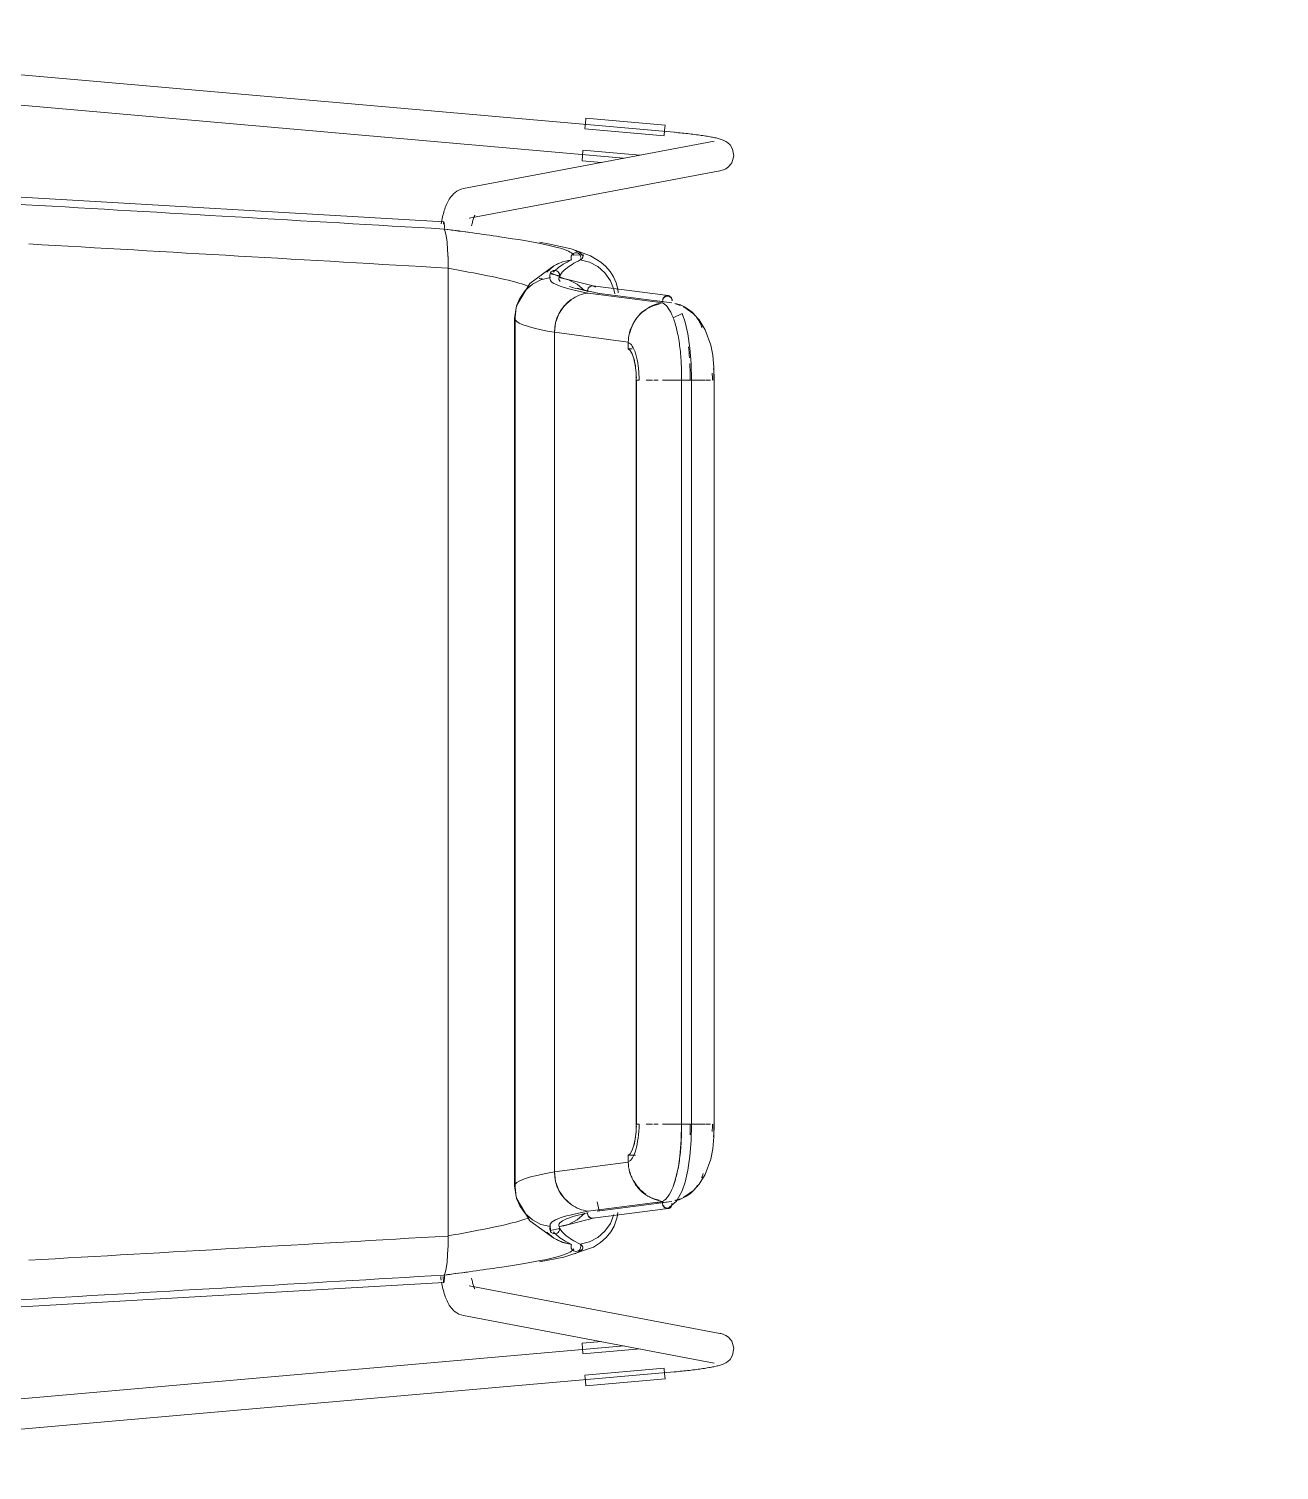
# Model space of a CAD drawing. Header units: millimetres. Extents: x 155927 to 326028, y -36033 to 97293.
# Drawn here: x 179354 to 179850, y 12021 to 12592 of the extents above; entities that cross this region are included whole.
import ezdxf

# ---------------------------------------------------------------- set-up
doc = ezdxf.new("R2010")
doc.units = ezdxf.units.MM
doc.header["$MEASUREMENT"] = 0
doc.layers.add('A-DOOR', color=4, linetype='CONTINUOUS', lineweight=9)
doc.layers.add('I-FURN', color=8, linetype='CONTINUOUS', lineweight=9)

msp = doc.modelspace()

# ---------------------------------------------------------------- linework, layer by layer
at = {"layer": 'A-DOOR'}
msp.add_arc((180857.33, 13505.61), 1010, 180, 270, dxfattribs=at)
at = {"layer": 'I-FURN'}
for p, q in [((179609.89, 12550.76), (179166.57, 12589.71)), ((179165.52, 12577.75), (179589.86, 12540.47)), ((179574.51, 12552.23), (179574.69, 12554.29)), ((179574.69, 12554.29), (179574.87, 12556.33)), ((179574.87, 12556.33), (179606.28, 12553.57)), ((179574.5, 12552.1), (179605.91, 12549.34)), ((179606.1, 12551.53), (179605.92, 12549.47)), ((179606.28, 12553.57), (179606.1, 12551.53)), ((179610.05, 12550.75), (179609.89, 12550.76)), ((179610.8, 12550.68), (179610.05, 12550.75)), ((179611.55, 12550.61), (179610.8, 12550.68)), ((179612.3, 12550.54), (179611.55, 12550.61)), ((179613.04, 12550.46), (179612.3, 12550.54)), ((179613.78, 12550.39), (179613.04, 12550.46)), ((179614.51, 12550.31), (179613.78, 12550.39)), ((179615.24, 12550.23), (179614.51, 12550.31)), ((179615.96, 12550.15), (179615.24, 12550.23)), ((179616.67, 12550.06), (179615.96, 12550.15)), ((179617.36, 12549.98), (179616.67, 12550.06)), ((179618.05, 12549.89), (179617.36, 12549.98)), ((179618.73, 12549.81), (179618.05, 12549.89)), ((179619.39, 12549.72), (179618.73, 12549.81)), ((179620.04, 12549.63), (179619.39, 12549.72)), ((179620.67, 12549.54), (179620.04, 12549.63)), ((179621.29, 12549.45), (179620.67, 12549.54)), ((179621.9, 12549.36), (179621.29, 12549.45)), ((179622.48, 12549.27), (179621.9, 12549.36)), ((179623.05, 12549.17), (179622.48, 12549.27)), ((179623.6, 12549.08), (179623.05, 12549.17)), ((179624.14, 12548.99), (179623.6, 12549.08)), ((179624.65, 12548.89), (179624.14, 12548.99)), ((179625.15, 12548.8), (179624.65, 12548.89)), ((179625.62, 12548.7), (179625.15, 12548.8)), ((179626.08, 12548.61), (179625.62, 12548.7)), ((179626.53, 12548.51), (179626.08, 12548.61)), ((179626.95, 12548.41), (179626.53, 12548.51)), ((179627.37, 12548.3), (179626.95, 12548.41)), ((179627.77, 12548.2), (179627.37, 12548.3)), ((179625.74, 12547.28), (179526.45, 12528.47)), ((179573.56, 12541.47), (179573.75, 12543.53)), ((179596.24, 12541.68), (179573.76, 12543.65)), ((179628.16, 12548.08), (179627.77, 12548.2)), ((179628.56, 12547.96), (179628.16, 12548.08)), ((179628.96, 12547.81), (179628.56, 12547.96)), ((179629.39, 12547.65), (179628.96, 12547.81)), ((179629.87, 12547.43), (179629.39, 12547.65)), ((179630.43, 12547.13), (179629.87, 12547.43)), ((179631.13, 12546.65), (179630.43, 12547.13)), ((179632.04, 12545.79), (179631.13, 12546.65)), ((179633.08, 12544.14), (179632.04, 12545.79)), ((179633.56, 12541.38), (179633.08, 12544.14)), ((179573.38, 12539.42), (179573.56, 12541.47)), ((179573.38, 12539.42), (179581.28, 12538.73)), ((179631.41, 12537.05), (179630.33, 12536.3)), ((179632.73, 12538.63), (179631.41, 12537.05)), ((179632.73, 12538.63), (179633.56, 12541.38)), ((179186.69, 12534.56), (179518.6, 12515.28)), ((179528.68, 12516.68), (179627.97, 12535.49)), ((179628.39, 12535.58), (179627.97, 12535.49)), ((179628.9, 12535.71), (179628.39, 12535.58)), ((179629.52, 12535.93), (179628.9, 12535.71)), ((179630.33, 12536.3), (179629.52, 12535.93)), ((179521.97, 12525.89), (179521.52, 12525.36)), ((179522.49, 12526.41), (179521.97, 12525.89)), ((179523.09, 12526.92), (179522.49, 12526.41)), ((179523.77, 12527.41), (179523.09, 12526.92)), ((179524.56, 12527.84), (179523.77, 12527.41)), ((179525.46, 12528.21), (179524.56, 12527.84)), ((179526.45, 12528.47), (179525.46, 12528.21)), ((179518.76, 12519.76), (179518.58, 12519.14)), ((179518.96, 12520.36), (179518.76, 12519.76)), ((179519.16, 12520.95), (179518.96, 12520.36)), ((179519.38, 12521.54), (179519.16, 12520.95)), ((179519.62, 12522.11), (179519.38, 12521.54)), ((179519.87, 12522.67), (179519.62, 12522.11)), ((179520.14, 12523.22), (179519.87, 12522.67)), ((179520.43, 12523.75), (179520.14, 12523.22)), ((179520.76, 12524.29), (179520.43, 12523.75)), ((179521.12, 12524.83), (179520.76, 12524.29)), ((179521.52, 12525.36), (179521.12, 12524.83)), ((179517.69, 12515.17), (179517.57, 12514.47)), ((179517.82, 12515.86), (179517.69, 12515.17)), ((179517.95, 12516.54), (179517.82, 12515.86)), ((179518.09, 12517.21), (179517.95, 12516.54)), ((179518.25, 12517.87), (179518.09, 12517.21)), ((179518.41, 12518.51), (179518.25, 12517.87)), ((179518.58, 12519.14), (179518.41, 12518.51)), ((179518.45, 12514.74), (179518.42, 12514.36)), ((179518.42, 12514.36), (179518.45, 12514.74)), ((179518.5, 12515.03), (179518.45, 12514.74)), ((179518.45, 12514.74), (179518.5, 12515.03)), ((179518.55, 12515.21), (179518.6, 12515.28)), ((179518.6, 12515.27), (179518.55, 12515.21)), ((179518.75, 12514.71), (179518.7, 12515.01)), ((179518.7, 12515.01), (179518.75, 12514.71)), ((179518.78, 12514.32), (179518.75, 12514.71)), ((179518.75, 12514.71), (179518.78, 12514.33)), ((179518.78, 12514.33), (179518.8, 12513.87)), ((179518.8, 12513.87), (179518.78, 12514.32)), ((179529.71, 12514.13), (179529.61, 12513.63)), ((179529.81, 12514.6), (179529.71, 12514.13)), ((179529.91, 12515.04), (179529.81, 12514.6)), ((179530.02, 12515.46), (179529.91, 12515.04)), ((179530.12, 12515.86), (179530.02, 12515.46)), ((179530.23, 12516.22), (179530.12, 12515.86)), ((179530.34, 12516.56), (179530.23, 12516.22)), ((179530.45, 12516.86), (179530.34, 12516.56)), ((179530.55, 12517.13), (179530.45, 12516.86)), ((179530.64, 12517.36), (179530.55, 12517.13)), ((179530.73, 12517.56), (179530.64, 12517.36)), ((179530.8, 12517.71), (179530.73, 12517.56)), ((179530.85, 12517.8), (179530.8, 12517.71)), ((179530.89, 12517.87), (179530.85, 12517.8)), ((179530.91, 12517.9), (179530.89, 12517.87)), ((179518.79, 12512.41), (179518.81, 12512.88)), ((179518.81, 12512.88), (179518.79, 12512.41)), ((179518.79, 12512.41), (179519.19, 12511.51)), ((179519.19, 12511.51), (179518.79, 12512.41)), ((179518.81, 12513.38), (179518.8, 12513.87)), ((179518.8, 12513.87), (179518.81, 12513.38)), ((179518.81, 12512.88), (179518.81, 12513.38)), ((179518.81, 12513.38), (179518.81, 12512.88)), ((179519.19, 12511.51), (179519.55, 12509.77)), ((179519.56, 12509.76), (179519.19, 12511.51)), ((179519.55, 12509.76), (179519.86, 12507.3)), ((179519.87, 12507.26), (179519.56, 12509.76)), ((179519.87, 12507.27), (179520.1, 12504.21)), ((179520.11, 12504.16), (179519.87, 12507.26)), ((179520.11, 12504.16), (179520.26, 12500.69)), ((179520.26, 12500.63), (179520.11, 12504.16)), ((179560.58, 12506.43), (179556.51, 12507.17)), ((179569.1, 12504.54), (179560.58, 12506.43)), ((179576.73, 12501.87), (179569.1, 12504.54)), ((179570.04, 12502.79), (179569.63, 12502.51)), ((179569.64, 12502.5), (179570.04, 12502.79)), ((179570.5, 12502.98), (179570.04, 12502.79)), ((179570.04, 12502.79), (179570.5, 12502.97)), ((179570.98, 12503.04), (179570.5, 12502.98)), ((179570.5, 12502.97), (179570.98, 12503.03)), ((179571.47, 12502.96), (179570.98, 12503.04)), ((179570.98, 12503.03), (179571.47, 12502.96)), ((179571.47, 12502.96), (179571.92, 12502.76)), ((179571.92, 12502.77), (179571.47, 12502.96)), ((179572.32, 12502.47), (179571.92, 12502.77)), ((179571.92, 12502.76), (179572.31, 12502.46)), ((179520.26, 12500.63), (179520.32, 12496.94)), ((179520.32, 12496.86), (179520.26, 12500.63)), ((179520.32, 12113.46), (179520.32, 12496.86)), ((179520.32, 12496.86), (179520.32, 12113.38)), ((179552.65, 12490.85), (179562.19, 12497.84)), ((179562.26, 12497.79), (179559.42, 12495.38)), ((179559.42, 12495.38), (179562.26, 12497.78)), ((179562.19, 12497.84), (179563.93, 12498.73)), ((179565.58, 12499.43), (179562.26, 12497.79)), ((179562.26, 12497.78), (179565.59, 12499.42)), ((179569.2, 12500.21), (179565.58, 12499.43)), ((179565.59, 12499.42), (179569.2, 12500.21)), ((179569.11, 12501.68), (179569.02, 12501.19)), ((179569.02, 12501.18), (179569.11, 12501.67)), ((179569.02, 12501.19), (179569.05, 12500.69)), ((179569.05, 12500.68), (179569.02, 12501.18)), ((179569.05, 12500.69), (179569.2, 12500.21)), ((179569.2, 12500.21), (179569.05, 12500.68)), ((179569.32, 12502.13), (179569.11, 12501.68)), ((179569.11, 12501.67), (179569.32, 12502.12)), ((179569.63, 12502.51), (179569.32, 12502.13)), ((179569.32, 12502.12), (179569.64, 12502.5)), ((179573.93, 12502.23), (179570.08, 12502.04)), ((179572.31, 12502.46), (179572.62, 12502.08)), ((179572.62, 12502.08), (179572.32, 12502.47)), ((179572.62, 12502.08), (179572.82, 12501.62)), ((179572.82, 12501.62), (179572.62, 12502.08)), ((179572.85, 12500.63), (179572.68, 12500.16)), ((179572.69, 12500.16), (179572.85, 12500.63)), ((179576.32, 12499.26), (179572.69, 12500.16)), ((179572.82, 12501.62), (179572.89, 12501.13)), ((179572.89, 12501.13), (179572.82, 12501.62)), ((179573.61, 12501.07), (179573.93, 12502.23)), ((179579.64, 12497.52), (179576.32, 12499.26)), ((179580.84, 12499.36), (179576.73, 12501.87)), ((179582.46, 12495.04), (179579.64, 12497.52)), ((179582.8, 12497.63), (179580.84, 12499.36)), ((179584.49, 12495.65), (179582.8, 12497.63)), ((179557.1, 12492.31), (179553.7, 12490.56)), ((179553.71, 12490.55), (179557.1, 12492.3)), ((179560.81, 12493.2), (179557.1, 12492.31)), ((179560.61, 12494.17), (179560.69, 12494.66)), ((179560.69, 12494.66), (179560.61, 12494.17)), ((179560.65, 12493.67), (179560.61, 12494.17)), ((179560.61, 12494.17), (179560.65, 12493.67)), ((179560.81, 12493.2), (179560.65, 12493.67)), ((179560.65, 12493.67), (179560.81, 12493.2)), ((179560.69, 12494.66), (179560.9, 12495.11)), ((179560.89, 12495.11), (179560.69, 12494.66)), ((179564.6, 12493.88), (179560.71, 12494.72)), ((179566.16, 12492.84), (179560.84, 12495.01)), ((179561.21, 12495.49), (179560.89, 12495.11)), ((179560.9, 12495.11), (179561.21, 12495.49)), ((179561.61, 12495.79), (179561.21, 12495.49)), ((179561.21, 12495.49), (179561.61, 12495.78)), ((179562.07, 12495.98), (179561.61, 12495.79)), ((179561.61, 12495.78), (179562.07, 12495.97)), ((179562.07, 12495.97), (179562.56, 12496.04)), ((179562.56, 12496.04), (179562.07, 12495.98)), ((179562.56, 12496.04), (179563.05, 12495.97)), ((179563.05, 12495.98), (179562.56, 12496.04)), ((179563.52, 12495.79), (179563.05, 12495.98)), ((179563.05, 12495.97), (179563.51, 12495.78)), ((179563.51, 12495.78), (179563.92, 12495.49)), ((179563.92, 12495.49), (179563.52, 12495.79)), ((179563.92, 12495.49), (179564.23, 12495.11)), ((179564.23, 12495.11), (179563.92, 12495.49)), ((179564.23, 12495.11), (179564.43, 12494.66)), ((179564.43, 12494.66), (179564.23, 12495.11)), ((179564.48, 12493.67), (179564.31, 12493.2)), ((179564.32, 12493.2), (179564.48, 12493.67)), ((179568.03, 12492.31), (179564.32, 12493.2)), ((179564.43, 12494.66), (179564.51, 12494.17)), ((179564.52, 12494.17), (179564.43, 12494.66)), ((179564.51, 12494.17), (179564.48, 12493.67)), ((179564.48, 12493.67), (179564.52, 12494.17)), ((179577.78, 12489.88), (179566.16, 12492.84)), ((179571.43, 12490.56), (179568.03, 12492.31)), ((179582.43, 12495.07), (179582.46, 12495.03)), ((179584.64, 12491.95), (179582.46, 12495.04)), ((179585.86, 12493.45), (179584.49, 12495.65)), ((179586.04, 12488.44), (179584.64, 12491.95)), ((179586.89, 12491.08), (179585.86, 12493.45)), ((179547.53, 12482.2), (179552.65, 12490.85)), ((179550.83, 12488.05), (179548.66, 12484.91)), ((179548.66, 12484.91), (179550.83, 12488.04)), ((179553.7, 12490.56), (179550.83, 12488.05)), ((179550.83, 12488.04), (179553.71, 12490.55)), ((179571.39, 12489.05), (179573.83, 12488.29)), ((179574.3, 12488.05), (179571.43, 12490.56)), ((179573.83, 12488.29), (179580.12, 12486.92)), ((179575.68, 12488.52), (179575.6, 12488.03)), ((179575.6, 12488.03), (179575.64, 12487.53)), ((179575.87, 12488.97), (179575.68, 12488.52)), ((179605.49, 12483.22), (179575.79, 12487.06)), ((179576.17, 12489.35), (179575.87, 12488.97)), ((179576.56, 12489.65), (179576.17, 12489.35)), ((179577, 12489.84), (179576.56, 12489.65)), ((179577.47, 12489.91), (179577, 12489.84)), ((179577.94, 12489.84), (179577.47, 12489.91)), ((179607.48, 12486.04), (179577.7, 12489.89)), ((179578.38, 12489.65), (179577.94, 12489.84)), ((179578.76, 12489.36), (179578.38, 12489.65)), ((179609.04, 12483.2), (179579.34, 12487.04)), ((179586.03, 12488.43), (179586.4, 12486.69)), ((179586.4, 12486.7), (179586.04, 12488.44)), ((179587.55, 12488.58), (179586.89, 12491.08)), ((179587.7, 12487.16), (179587.55, 12488.58)), ((179546.67, 12477.01), (179547.46, 12482.05)), ((179546.82, 12477.55), (179547.3, 12481.34)), ((179547.29, 12481.34), (179546.82, 12477.55)), ((179548.66, 12484.91), (179547.29, 12481.34)), ((179547.3, 12481.34), (179548.66, 12484.91)), ((179547.46, 12482.05), (179548.83, 12485.23)), ((179566.29, 12481.94), (179564.21, 12478.83)), ((179569.03, 12484.43), (179566.29, 12481.94)), ((179605.51, 12483.65), (179603.07, 12483.97)), ((179613.67, 12481.55), (179613.47, 12481.65)), ((179617.56, 12478.88), (179613.67, 12481.55)), ((179546.67, 12477.01), (179546.67, 12172.21)), ((179546.82, 12132.77), (179546.82, 12477.55)), ((179546.82, 12477.55), (179546.82, 12132.77)), ((179562.89, 12475.28), (179562.42, 12471.51)), ((179564.21, 12478.83), (179562.89, 12475.28)), ((179613.06, 12479.01), (179609.52, 12477.25)), ((179614.22, 12475.56), (179613.06, 12479.01)), ((179615.32, 12470.87), (179614.22, 12475.56)), ((179619.86, 12476.4), (179617.56, 12478.88)), ((179622.25, 12472.52), (179619.86, 12476.4)), ((179562.42, 12471.51), (179591.69, 12467.65)), ((179562.42, 12138.8), (179562.42, 12471.51)), ((179562.42, 12471.51), (179562.42, 12138.8)), ((179616.17, 12465.25), (179615.32, 12470.87)), ((179624.38, 12466.47), (179622.25, 12472.52)), ((179591.69, 12467.65), (179591.63, 12464.94)), ((179593.29, 12464.94), (179591.63, 12464.94)), ((179591.63, 12464.94), (179592.49, 12464.3)), ((179592.49, 12464.3), (179593.28, 12462.95)), ((179593.28, 12462.95), (179593.95, 12460.96)), ((179616.65, 12459.13), (179616.17, 12465.25)), ((179625.17, 12462.44), (179624.38, 12466.47)), ((179593.95, 12460.96), (179594.46, 12458.47)), ((179594.46, 12458.47), (179594.78, 12455.62)), ((179616.75, 12452.58), (179616.65, 12459.13)), ((179625.67, 12457.61), (179625.17, 12462.44)), ((179625.78, 12452.58), (179625.67, 12457.61)), ((179594.78, 12455.62), (179594.88, 12452.58)), ((179594.88, 12452.58), (179594.88, 12157.73)), ((179594.94, 12157.73), (179594.94, 12452.58)), ((179598.8, 12452.58), (179601.26, 12452.58)), ((179601.78, 12452.58), (179603.62, 12452.58)), ((179605.25, 12452.58), (179608.81, 12452.58)), ((179612.81, 12452.58), (179609, 12452.58)), ((179609, 12452.58), (179612.81, 12452.58)), ((179612.78, 12452.58), (179612.78, 12157.73)), ((179612.9, 12452.58), (179616.75, 12452.58)), ((179613.12, 12452.58), (179612.9, 12452.58)), ((179613.45, 12452.58), (179613.12, 12452.58)), ((179613.87, 12452.58), (179613.45, 12452.58)), ((179614.34, 12452.58), (179613.87, 12452.58)), ((179614.84, 12452.58), (179614.34, 12452.58)), ((179615.33, 12452.58), (179614.84, 12452.58)), ((179615.79, 12452.58), (179615.33, 12452.58)), ((179616.18, 12452.58), (179615.79, 12452.58)), ((179616.48, 12452.58), (179616.18, 12452.58)), ((179616.68, 12452.58), (179616.48, 12452.58)), ((179619.53, 12452.58), (179616.5, 12452.58)), ((179616.5, 12452.58), (179622.26, 12452.58)), ((179616.75, 12452.58), (179616.68, 12452.58)), ((179616.75, 12157.73), (179616.75, 12452.58)), ((179620.4, 12452.58), (179619.67, 12452.58)), ((179622.54, 12452.58), (179624.29, 12452.58)), ((179625.48, 12452.58), (179625.77, 12452.58)), ((179625.78, 12452.58), (179625.61, 12452.58)), ((179625.78, 12157.73), (179625.78, 12452.58)), ((179546.67, 12172.21), (179546.67, 12133.3)), ((179594.78, 12154.69), (179594.46, 12151.84)), ((179594.88, 12157.73), (179594.78, 12154.69)), ((179601.26, 12157.73), (179598.8, 12157.73)), ((179603.62, 12157.73), (179601.78, 12157.73)), ((179608.81, 12157.73), (179605.25, 12157.73)), ((179609, 12157.73), (179612.81, 12157.73)), ((179612.81, 12157.73), (179609, 12157.73)), ((179612.71, 12151.51), (179612.78, 12157.73)), ((179616.75, 12157.73), (179612.79, 12157.73)), ((179612.79, 12157.73), (179612.9, 12157.73)), ((179612.9, 12157.73), (179613.12, 12157.73)), ((179613.12, 12157.73), (179613.45, 12157.73)), ((179613.45, 12157.73), (179613.87, 12157.73)), ((179613.87, 12157.73), (179614.34, 12157.73)), ((179614.34, 12157.73), (179614.84, 12157.73)), ((179614.84, 12157.73), (179615.33, 12157.73)), ((179615.33, 12157.73), (179615.79, 12157.73)), ((179615.79, 12157.73), (179616.18, 12157.73)), ((179616.18, 12157.73), (179616.48, 12157.73)), ((179616.48, 12157.73), (179616.68, 12157.73)), ((179616.5, 12157.73), (179619.53, 12157.73)), ((179622.26, 12157.73), (179616.5, 12157.73)), ((179616.75, 12157.73), (179616.65, 12151.19)), ((179616.68, 12157.73), (179616.75, 12157.73)), ((179619.67, 12157.73), (179620.4, 12157.73)), ((179624.29, 12157.73), (179622.54, 12157.73)), ((179625.77, 12157.73), (179625.48, 12157.73)), ((179625.61, 12157.73), (179625.78, 12157.73)), ((179625.78, 12157.73), (179625.67, 12152.7)), ((179593.95, 12149.35), (179593.28, 12147.37)), ((179594.46, 12151.84), (179593.95, 12149.35)), ((179612.17, 12144.94), (179612.71, 12151.51)), ((179616.65, 12151.19), (179616.17, 12145.07)), ((179625.67, 12152.7), (179625.17, 12147.88)), ((179592.49, 12146.02), (179591.63, 12145.38)), ((179591.63, 12145.38), (179594.63, 12145.38)), ((179591.63, 12145.38), (179591.69, 12142.66)), ((179593.28, 12147.37), (179592.49, 12146.02)), ((179611.58, 12140.93), (179612.17, 12144.94)), ((179616.17, 12145.07), (179615.32, 12139.45)), ((179624.38, 12143.84), (179622.25, 12137.8)), ((179625.17, 12147.88), (179624.38, 12143.84)), ((179591.69, 12142.66), (179562.42, 12138.8)), ((179562.42, 12138.8), (179562.89, 12135.03)), ((179610.61, 12136.5), (179611.58, 12140.93)), ((179615.32, 12139.45), (179614.22, 12134.76)), ((179622.25, 12137.8), (179619.86, 12133.91)), ((179546.67, 12133.3), (179547.46, 12128.27)), ((179547.3, 12128.98), (179546.82, 12132.77)), ((179546.82, 12132.77), (179547.29, 12128.97)), ((179562.89, 12135.03), (179564.21, 12131.49)), ((179564.21, 12131.49), (179566.29, 12128.37)), ((179609.52, 12133.06), (179610.61, 12136.5)), ((179613.06, 12131.3), (179610.88, 12127.18)), ((179614.22, 12134.76), (179613.06, 12131.3)), ((179617.56, 12131.44), (179613.67, 12128.76)), ((179619.86, 12133.91), (179617.56, 12131.44)), ((179547.29, 12128.97), (179548.66, 12125.4)), ((179548.66, 12125.41), (179547.3, 12128.98)), ((179547.46, 12128.27), (179548.83, 12125.09)), ((179547.53, 12128.11), (179552.65, 12119.46)), ((179566.29, 12128.37), (179569.03, 12125.88)), ((179605.49, 12127.1), (179575.79, 12123.25)), ((179579.34, 12123.27), (179609.04, 12127.12)), ((179580.12, 12123.4), (179579.43, 12126.89)), ((179607.84, 12126.97), (179603.07, 12126.35)), ((179610.88, 12127.18), (179607.97, 12124.64)), ((179613.67, 12128.76), (179613.47, 12128.66)), ((179550.83, 12122.27), (179548.66, 12125.41)), ((179548.66, 12125.4), (179550.83, 12122.27)), ((179553.71, 12119.76), (179550.83, 12122.27)), ((179550.83, 12122.27), (179553.7, 12119.76)), ((179577.78, 12120.44), (179566.16, 12117.47)), ((179571.43, 12119.76), (179574.3, 12122.27)), ((179575.64, 12122.78), (179575.6, 12122.29)), ((179575.6, 12122.29), (179575.68, 12121.8)), ((179575.68, 12121.8), (179575.87, 12121.34)), ((179575.87, 12121.34), (179576.17, 12120.96)), ((179576.17, 12120.96), (179576.56, 12120.67)), ((179576.56, 12120.67), (179577, 12120.48)), ((179577, 12120.48), (179577.47, 12120.41)), ((179577.47, 12120.41), (179577.94, 12120.48)), ((179577.7, 12120.42), (179607.48, 12124.28)), ((179577.94, 12120.48), (179578.38, 12120.66)), ((179584.64, 12118.36), (179586.04, 12121.88)), ((179586.08, 12117.29), (179587.37, 12120.89)), ((179587.37, 12120.89), (179587.6, 12122.66)), ((179552.65, 12119.46), (179562.19, 12112.48)), ((179553.7, 12119.76), (179557.1, 12118.01)), ((179557.1, 12118.01), (179553.71, 12119.76)), ((179557.1, 12118.01), (179560.81, 12117.11)), ((179562.26, 12112.54), (179559.42, 12114.93)), ((179559.42, 12114.93), (179562.26, 12112.53)), ((179560.61, 12116.15), (179560.65, 12116.65)), ((179560.65, 12116.64), (179560.61, 12116.15)), ((179560.69, 12115.66), (179560.61, 12116.15)), ((179560.61, 12116.15), (179560.69, 12115.65)), ((179560.65, 12116.65), (179560.81, 12117.12)), ((179560.81, 12117.11), (179560.65, 12116.64)), ((179560.9, 12115.21), (179560.69, 12115.66)), ((179560.69, 12115.65), (179560.89, 12115.2)), ((179560.71, 12115.6), (179564.6, 12116.44)), ((179560.79, 12118.18), (179560.84, 12115.3)), ((179560.89, 12115.2), (179561.21, 12114.82)), ((179561.21, 12114.82), (179560.9, 12115.21)), ((179561.61, 12114.53), (179561.21, 12114.82)), ((179561.21, 12114.82), (179561.61, 12114.53)), ((179562.07, 12114.34), (179561.61, 12114.53)), ((179561.61, 12114.53), (179562.07, 12114.34)), ((179562.56, 12114.28), (179562.07, 12114.34)), ((179562.07, 12114.34), (179562.56, 12114.27)), ((179563.05, 12114.34), (179562.56, 12114.28)), ((179562.56, 12114.27), (179563.05, 12114.34)), ((179563.51, 12114.53), (179563.05, 12114.34)), ((179563.05, 12114.34), (179563.52, 12114.53)), ((179563.92, 12114.82), (179563.51, 12114.53)), ((179563.52, 12114.53), (179563.92, 12114.82)), ((179564.23, 12115.21), (179563.92, 12114.82)), ((179563.92, 12114.82), (179564.23, 12115.2)), ((179564.43, 12115.66), (179564.23, 12115.21)), ((179564.23, 12115.2), (179564.43, 12115.65)), ((179566.16, 12117.47), (179564.3, 12117.15)), ((179564.31, 12117.12), (179564.48, 12116.65)), ((179564.32, 12117.11), (179568.03, 12118.01)), ((179564.48, 12116.64), (179564.32, 12117.11)), ((179564.51, 12116.15), (179564.43, 12115.66)), ((179564.43, 12115.65), (179564.52, 12116.15)), ((179564.48, 12116.65), (179564.51, 12116.15)), ((179564.52, 12116.15), (179564.48, 12116.64)), ((179568.03, 12118.01), (179571.43, 12119.76)), ((179579.64, 12112.8), (179582.46, 12115.28)), ((179582.46, 12115.28), (179582.43, 12115.24)), ((179582.46, 12115.28), (179584.64, 12118.36)), ((179582.96, 12112.85), (179584.74, 12115.02)), ((179584.74, 12115.02), (179586.08, 12117.29)), ((179520.11, 12106.15), (179520.26, 12109.69)), ((179520.26, 12109.63), (179520.11, 12106.15)), ((179520.26, 12109.69), (179520.32, 12113.46)), ((179520.32, 12113.38), (179520.26, 12109.69)), ((179562.19, 12112.48), (179563.93, 12111.59)), ((179565.59, 12110.9), (179562.26, 12112.54)), ((179562.26, 12112.53), (179565.58, 12110.89)), ((179565.58, 12110.89), (179569.2, 12110.1)), ((179569.2, 12110.1), (179565.59, 12110.9)), ((179566.18, 12105.05), (179577.89, 12109.04)), ((179569.02, 12109.13), (179569.05, 12109.63)), ((179569.05, 12109.63), (179569.02, 12109.13)), ((179569.11, 12108.64), (179569.02, 12109.13)), ((179569.02, 12109.13), (179569.11, 12108.64)), ((179569.05, 12109.63), (179569.2, 12110.1)), ((179569.2, 12110.1), (179569.05, 12109.63)), ((179569.32, 12108.19), (179569.11, 12108.64)), ((179569.11, 12108.64), (179569.32, 12108.19)), ((179572.82, 12108.69), (179572.62, 12108.24)), ((179572.62, 12108.24), (179572.82, 12108.69)), ((179572.68, 12110.16), (179572.85, 12109.69)), ((179572.69, 12110.16), (179576.32, 12111.06)), ((179572.85, 12109.68), (179572.69, 12110.16)), ((179572.89, 12109.19), (179572.82, 12108.69)), ((179572.82, 12108.69), (179572.89, 12109.19)), ((179572.85, 12109.69), (179572.89, 12109.19)), ((179572.89, 12109.19), (179572.85, 12109.68)), ((179576.32, 12111.06), (179579.64, 12112.8)), ((179577.89, 12109.04), (179580.72, 12110.86)), ((179580.72, 12110.86), (179582.96, 12112.85)), ((179519.86, 12103.02), (179519.55, 12100.56)), ((179519.56, 12100.56), (179519.87, 12103.05)), ((179519.87, 12103.05), (179520.11, 12106.15)), ((179520.1, 12106.11), (179519.87, 12103.05)), ((179556.51, 12103.15), (179566.18, 12105.05)), ((179569.64, 12107.81), (179569.32, 12108.19)), ((179569.32, 12108.19), (179569.63, 12107.81)), ((179569.63, 12107.81), (179570.04, 12107.52)), ((179570.04, 12107.52), (179569.64, 12107.81)), ((179570.5, 12107.34), (179570.04, 12107.52)), ((179570.04, 12107.52), (179570.5, 12107.34)), ((179570.98, 12107.28), (179570.5, 12107.34)), ((179570.5, 12107.34), (179570.98, 12107.28)), ((179571.47, 12107.36), (179570.98, 12107.28)), ((179570.98, 12107.28), (179571.47, 12107.35)), ((179571.92, 12107.55), (179571.47, 12107.36)), ((179571.47, 12107.35), (179571.92, 12107.55)), ((179572.31, 12107.85), (179571.92, 12107.55)), ((179571.92, 12107.55), (179572.32, 12107.85)), ((179572.62, 12108.24), (179572.31, 12107.85)), ((179572.32, 12107.85), (179572.62, 12108.24)), ((179517.47, 12096.56), (179517.37, 12097.29)), ((179518.38, 12096.9), (179518.39, 12097.4)), ((179518.39, 12097.4), (179518.39, 12096.9)), ((179519.19, 12098.81), (179518.79, 12097.91)), ((179518.79, 12097.91), (179519.19, 12098.81)), ((179518.81, 12097.44), (179518.79, 12097.91)), ((179518.79, 12097.91), (179518.81, 12097.44)), ((179518.81, 12096.94), (179518.81, 12097.44)), ((179518.81, 12097.44), (179518.81, 12096.94)), ((179519.19, 12098.81), (179519.56, 12100.56)), ((179519.55, 12100.55), (179519.19, 12098.81)), ((179186.69, 12075.75), (179518.6, 12095.04)), ((179517.57, 12095.85), (179517.47, 12096.56)), ((179517.82, 12094.45), (179517.69, 12095.15)), ((179517.95, 12093.77), (179517.82, 12094.45)), ((179518.09, 12093.1), (179517.95, 12093.77)), ((179518.25, 12092.45), (179518.09, 12093.1)), ((179518.41, 12091.8), (179518.25, 12092.45)), ((179518.39, 12096.41), (179518.38, 12096.9)), ((179518.39, 12096.9), (179518.39, 12096.41)), ((179518.39, 12096.41), (179518.42, 12095.96)), ((179518.42, 12095.96), (179518.39, 12096.41)), ((179518.58, 12091.17), (179518.41, 12091.8)), ((179518.42, 12095.96), (179518.45, 12095.58)), ((179518.45, 12095.58), (179518.42, 12095.96)), ((179518.45, 12095.58), (179518.5, 12095.29)), ((179518.5, 12095.29), (179518.45, 12095.58)), ((179518.5, 12095.29), (179518.55, 12095.11)), ((179518.55, 12095.1), (179518.5, 12095.29)), ((179518.55, 12095.11), (179518.6, 12095.04)), ((179518.6, 12095.04), (179518.55, 12095.1)), ((179518.6, 12095.04), (179518.65, 12095.12)), ((179518.65, 12095.11), (179518.6, 12095.04)), ((179518.65, 12095.12), (179518.7, 12095.31)), ((179518.7, 12095.3), (179518.65, 12095.11)), ((179518.7, 12095.31), (179518.75, 12095.61)), ((179518.75, 12095.6), (179518.7, 12095.3)), ((179518.75, 12095.61), (179518.78, 12095.99)), ((179518.78, 12095.99), (179518.75, 12095.6)), ((179518.78, 12095.99), (179518.8, 12096.45)), ((179518.8, 12096.44), (179518.78, 12095.99)), ((179518.8, 12096.45), (179518.81, 12096.94)), ((179518.81, 12096.94), (179518.8, 12096.44)), ((179627.97, 12074.83), (179528.68, 12093.64)), ((179529.71, 12096.19), (179529.61, 12096.68)), ((179529.81, 12095.72), (179529.71, 12096.19)), ((179529.91, 12095.27), (179529.81, 12095.72)), ((179530.02, 12094.85), (179529.91, 12095.27)), ((179530.12, 12094.46), (179530.02, 12094.85)), ((179530.23, 12094.09), (179530.12, 12094.46)), ((179530.34, 12093.76), (179530.23, 12094.09)), ((179530.45, 12093.45), (179530.34, 12093.76)), ((179530.55, 12093.18), (179530.45, 12093.45)), ((179530.64, 12092.95), (179530.55, 12093.18)), ((179530.73, 12092.76), (179530.64, 12092.95)), ((179530.8, 12092.6), (179530.73, 12092.76)), ((179530.85, 12092.52), (179530.8, 12092.6)), ((179530.89, 12092.44), (179530.85, 12092.52)), ((179530.91, 12092.42), (179530.89, 12092.44)), ((179518.76, 12090.56), (179518.58, 12091.17)), ((179518.96, 12089.95), (179518.76, 12090.56)), ((179519.16, 12089.36), (179518.96, 12089.95)), ((179519.38, 12088.78), (179519.16, 12089.36)), ((179519.62, 12088.21), (179519.38, 12088.78)), ((179519.87, 12087.65), (179519.62, 12088.21)), ((179520.14, 12087.1), (179519.87, 12087.65)), ((179520.43, 12086.56), (179520.14, 12087.1)), ((179520.76, 12086.02), (179520.43, 12086.56)), ((179521.12, 12085.49), (179520.76, 12086.02)), ((179521.52, 12084.95), (179521.12, 12085.49)), ((179521.97, 12084.42), (179521.52, 12084.95)), ((179522.49, 12083.9), (179521.97, 12084.42)), ((179523.09, 12083.39), (179522.49, 12083.9)), ((179523.77, 12082.91), (179523.09, 12083.39)), ((179524.56, 12082.47), (179523.77, 12082.91)), ((179525.46, 12082.11), (179524.56, 12082.47)), ((179526.45, 12081.85), (179525.46, 12082.11)), ((179526.45, 12081.85), (179625.74, 12063.04)), ((179628.39, 12074.74), (179627.97, 12074.83)), ((179628.9, 12074.6), (179628.39, 12074.74)), ((179629.52, 12074.39), (179628.9, 12074.6)), ((179630.33, 12074.01), (179629.52, 12074.39)), ((179590.02, 12069.86), (179165.52, 12032.56)), ((179581.28, 12071.59), (179573.38, 12070.89)), ((179573.56, 12068.85), (179573.38, 12070.89)), ((179573.75, 12066.78), (179573.56, 12068.85)), ((179573.76, 12066.66), (179596.36, 12068.65)), ((179631.41, 12073.27), (179630.33, 12074.01)), ((179632.73, 12071.69), (179631.41, 12073.27)), ((179632.73, 12071.69), (179633.56, 12068.94)), ((179633.56, 12068.94), (179633.08, 12066.18)), ((179629.87, 12062.89), (179629.39, 12062.67)), ((179630.43, 12063.19), (179629.87, 12062.89)), ((179631.13, 12063.67), (179630.43, 12063.19)), ((179632.04, 12064.52), (179631.13, 12063.67)), ((179633.08, 12066.18), (179632.04, 12064.52)), ((179166.57, 12020.61), (179609.89, 12059.56)), ((179605.91, 12060.97), (179574.5, 12058.21)), ((179574.69, 12056.03), (179574.51, 12058.09)), ((179605.92, 12060.85), (179606.1, 12058.78)), ((179606.1, 12058.78), (179606.28, 12056.74)), ((179610.05, 12059.57), (179609.89, 12059.56)), ((179610.8, 12059.64), (179610.05, 12059.57)), ((179611.55, 12059.71), (179610.8, 12059.64)), ((179612.3, 12059.78), (179611.55, 12059.71)), ((179613.04, 12059.85), (179612.3, 12059.78)), ((179613.78, 12059.93), (179613.04, 12059.85)), ((179614.51, 12060.01), (179613.78, 12059.93)), ((179615.24, 12060.09), (179614.51, 12060.01)), ((179615.96, 12060.17), (179615.24, 12060.09)), ((179616.67, 12060.25), (179615.96, 12060.17)), ((179617.36, 12060.34), (179616.67, 12060.25)), ((179618.05, 12060.42), (179617.36, 12060.34)), ((179618.73, 12060.51), (179618.05, 12060.42)), ((179619.39, 12060.6), (179618.73, 12060.51)), ((179620.04, 12060.69), (179619.39, 12060.6)), ((179620.67, 12060.78), (179620.04, 12060.69)), ((179621.29, 12060.87), (179620.67, 12060.78)), ((179621.9, 12060.96), (179621.29, 12060.87)), ((179622.48, 12061.05), (179621.9, 12060.96)), ((179623.05, 12061.14), (179622.48, 12061.05)), ((179623.6, 12061.23), (179623.05, 12061.14)), ((179624.14, 12061.33), (179623.6, 12061.23)), ((179624.65, 12061.42), (179624.14, 12061.33)), ((179625.15, 12061.52), (179624.65, 12061.42)), ((179625.62, 12061.61), (179625.15, 12061.52)), ((179626.08, 12061.71), (179625.62, 12061.61)), ((179626.53, 12061.81), (179626.08, 12061.71)), ((179626.95, 12061.91), (179626.53, 12061.81)), ((179627.37, 12062.01), (179626.95, 12061.91)), ((179627.77, 12062.12), (179627.37, 12062.01)), ((179628.16, 12062.23), (179627.77, 12062.12)), ((179628.56, 12062.36), (179628.16, 12062.23)), ((179628.96, 12062.5), (179628.56, 12062.36)), ((179629.39, 12062.67), (179628.96, 12062.5)), ((179574.87, 12053.98), (179574.69, 12056.03)), ((179606.28, 12056.74), (179574.87, 12053.98))]:
    msp.add_line(p, q, dxfattribs=at)
for centre, major_axis, ratio, start_param, end_param in [((179577.49, 12471.38), (0, -15.78), 0.955139, 3.495799, 3.737346), ((179577.49, 12471.38), (0, -15.78), 0.955139, 3.254129, 3.495629), ((179577.47, 12487.94), (0, -1.96), 0.955139, 2.379629, 4.923331), ((179577.49, 12471.38), (0, -15.78), 0.955139, 3.737469, 4.704147), ((179610.03, 12452.58), (15.75, 0), 0.000004, 2.669107, 2.851347), ((179621.51, 12452.58), (0, 12.4), 0.287441, 4.712389, 4.932602), ((179610.03, 12157.73), (15.75, 0), 0.000004, 3.431839, 3.614078), ((179621.51, 12157.73), (0, -12.4), 0.287441, 1.332781, 1.570796), ((179577.49, 12138.93), (0, -15.78), 0.955139, 4.720632, 5.68731), ((179577.49, 12138.93), (0, -15.78), 0.955139, 5.687432, 5.928979), ((179577.49, 12138.93), (0, -15.78), 0.955139, 5.929149, 6.170649), ((179577.47, 12122.37), (0, -1.96), 0.955139, 4.501447, 6.790779)]:
    msp.add_ellipse(centre, major_axis=major_axis, ratio=ratio, start_param=start_param, end_param=end_param, dxfattribs=at)
for points in [[(179518.79, 12512.41), (179463.55, 12515.63), (179352.96, 12522.07), (179242.19, 12528.51), (179186.79, 12531.73)], [(179518.8, 12512.39), (179521.92, 12512), (179525.08, 12511.6), (179528.2, 12511.21)], [(179354.08, 12506.52), (179409.54, 12503.33), (179464.96, 12500.13), (179520.32, 12496.94)], [(179556.35, 12492.81), (179556.82, 12492.75), (179557.28, 12492.7), (179557.75, 12492.64)], [(179560.81, 12493.2), (179560.26, 12492.18), (179562.23, 12490.13), (179570.29, 12488.08), (179575.79, 12487.06)], [(179564.31, 12493.2), (179564.02, 12492.65), (179564.17, 12492.11), (179564.74, 12491.57)], [(179568.47, 12489.66), (179570.36, 12489.01), (179573.17, 12488.35), (179576.21, 12487.69)], [(179605.49, 12483.22), (179604.25, 12483.07), (179601.88, 12482.49), (179598.54, 12480.72), (179595.7, 12478.2), (179593.51, 12475.05), (179592.09, 12471.45), (179591.73, 12468.95), (179591.69, 12467.65)], [(179599.98, 12481.23), (179601.24, 12481.93), (179602.61, 12482.33), (179603.99, 12482.67)], [(179605.49, 12483.01), (179606.21, 12482.66), (179607.62, 12481.35), (179608.88, 12478.89), (179609.45, 12477.42)], [(179610.37, 12482.75), (179611.05, 12482.59), (179611.73, 12482.39), (179612.38, 12482.14)], [(179546.82, 12477.55), (179546.72, 12477.37), (179546.67, 12477.19), (179546.67, 12477.01)], [(179591.71, 12467.41), (179592.26, 12467.28), (179593.36, 12466.33), (179594.76, 12463.01), (179595.72, 12458.21), (179595.98, 12454.48), (179596.01, 12452.58)], [(179615.54, 12465.74), (179615.72, 12464.33), (179615.88, 12462.88), (179615.99, 12461.4)], [(179594.93, 12453.42), (179594.88, 12456.2), (179594.52, 12458.75), (179594, 12460.96)], [(179616.11, 12459.18), (179616.22, 12457), (179616.25, 12454.8), (179616.21, 12452.58)], [(179625.51, 12457.18), (179625.63, 12455.71), (179625.7, 12454.16), (179625.69, 12452.58)], [(179596.01, 12157.73), (179595.95, 12153.94), (179594.99, 12146.55), (179592.82, 12143.17), (179591.71, 12142.91)], [(179594, 12149.35), (179594.54, 12151.4), (179594.83, 12154.12), (179594.92, 12156.89)], [(179612.81, 12157.73), (179612.86, 12155.39), (179612.78, 12150.73), (179612.15, 12143.88), (179611.04, 12137.73), (179609.52, 12132.66), (179607.62, 12128.96), (179606.21, 12127.65), (179605.49, 12127.3)], [(179616.21, 12157.73), (179616.24, 12156.3), (179616.23, 12154.88), (179616.2, 12153.47)], [(179625.69, 12157.73), (179625.7, 12156.02), (179625.63, 12154.34), (179625.47, 12152.76)], [(179591.69, 12142.66), (179591.73, 12141.37), (179592.09, 12138.87), (179593.51, 12135.27), (179595.7, 12132.12), (179598.54, 12129.59), (179601.88, 12127.83), (179604.25, 12127.25), (179605.49, 12127.1)], [(179593.19, 12136.48), (179592.8, 12137.33), (179592.44, 12138.21), (179592.25, 12139.13)], [(179620.8, 12136.48), (179621.01, 12137.02), (179621.21, 12137.56), (179621.36, 12138.12)], [(179546.67, 12133.3), (179546.67, 12133.12), (179546.72, 12132.94), (179546.82, 12132.77)], [(179598.62, 12129.93), (179596.56, 12131.37), (179594.94, 12133.35), (179593.64, 12135.57)], [(179603.98, 12127.56), (179602.59, 12127.87), (179601.22, 12128.37), (179599.97, 12129.07)], [(179605.31, 12126.34), (179605.3, 12126.5), (179605.3, 12126.67), (179605.34, 12126.83)], [(179612.37, 12128.18), (179611.75, 12127.94), (179611.1, 12127.78), (179610.44, 12127.64)], [(179560.81, 12117.12), (179560.26, 12118.14), (179562.23, 12120.19), (179570.29, 12122.23), (179575.79, 12123.25)], [(179520.32, 12113.38), (179464.96, 12110.18), (179409.54, 12106.99), (179354.08, 12103.79)], [(179518.79, 12097.91), (179463.55, 12094.69), (179352.96, 12088.25), (179242.19, 12081.81), (179186.79, 12078.59)], [(179518.8, 12097.92), (179521.86, 12098.31), (179524.95, 12098.7), (179528, 12099.08)]]:
    msp.add_open_spline(points, degree=3, dxfattribs=at)
for points, knots in [([(179518.79, 12512.41), (179526.34, 12511.39), (179541.55, 12509.36), (179559.99, 12506.31), (179568.29, 12503.87), (179569.89, 12502.45), (179570.08, 12502.04)], [0, 0, 0, 0, 0.25, 0.5, 0.75, 0.8499411, 0.8499411, 0.8499411, 0.8499411]), ([(179570.48, 12503.93), (179571.11, 12503.7), (179574.01, 12502.44), (179574.24, 12501.18), (179572.69, 12500.16)], [0.6929173, 0.6929173, 0.6929173, 0.6929173, 0.75, 1, 1, 1, 1]), ([(179520.32, 12496.86), (179525.71, 12495.88), (179536.49, 12493.94), (179547.2, 12491.51), (179551.44, 12490.05), (179552.59, 12489.56)], [0, 0, 0, 0, 0.25, 0.5, 0.625, 0.625, 0.625, 0.625]), ([(179569.2, 12500.21), (179566.79, 12499.04), (179564.14, 12497.42), (179562.46, 12495.79), (179562.07, 12495.33)], [0, 0, 0, 0, 0.5, 0.6963068, 0.6963068, 0.6963068, 0.6963068]), ([(179572.68, 12500.16), (179570.28, 12499), (179566.85, 12496.91), (179565.07, 12494.81), (179564.6, 12493.88)], [0, 0, 0, 0, 0.5, 0.9025383, 0.9025383, 0.9025383, 0.9025383]), ([(179609.08, 12484.07), (179609.08, 12484.21), (179609.07, 12484.44), (179609, 12484.73), (179608.9, 12485), (179608.72, 12485.31), (179608.43, 12485.63), (179608.07, 12485.87), (179607.72, 12486), (179607.41, 12486.05), (179607.14, 12486.05), (179606.87, 12486.02), (179606.62, 12485.95), (179606.37, 12485.83), (179606.06, 12485.64), (179605.73, 12485.32), (179605.5, 12484.92), (179605.38, 12484.57), (179605.33, 12484.31), (179605.31, 12484.14), (179605.31, 12484.07)], [0.1111111, 0.1111111, 0.1111111, 0.1111111, 0.1666667, 0.1944444, 0.2222222, 0.2777778, 0.3333333, 0.3888889, 0.4444444, 0.4791667, 0.5138889, 0.5486111, 0.5833333, 0.6180556, 0.6527778, 0.7222222, 0.7916667, 0.8263889, 0.8611111, 0.8888889, 0.8888889, 0.8888889, 0.8888889]), ([(179605.41, 12484.47), (179605.44, 12484.59), (179605.54, 12484.82), (179605.82, 12485.23), (179606.36, 12485.69), (179607.24, 12485.94), (179608.02, 12485.71), (179608.53, 12485.32), (179608.83, 12484.93), (179609.02, 12484.47), (179609.05, 12484.14), (179609.06, 12483.98)], [-0.8125, -0.8125, -0.8125, -0.8125, -0.765625, -0.71875, -0.625, -0.5, -0.375, -0.3125, -0.25, -0.1875, -0.125, -0.125, -0.125, -0.125]), ([(179592.27, 12471.26), (179592.59, 12472.47), (179594.01, 12475.96), (179596.46, 12479.25), (179598.62, 12480.38)], [-0.8301962, -0.8301962, -0.8301962, -0.8301962, -0.6666667, -0.3333333, -0.3333333, -0.3333333, -0.3333333]), ([(179618.29, 12478.09), (179617.5, 12479.03), (179615.69, 12480.71), (179612.87, 12482.31), (179610.96, 12482.77), (179610.22, 12482.93)], [0.5, 0.5, 0.5, 0.5, 0.6666667, 0.8333333, 0.9365189, 0.9365189, 0.9365189, 0.9365189]), ([(179546.67, 12477.01), (179546.67, 12476.18), (179549.05, 12474.35), (179556.69, 12472.52), (179562.42, 12471.51)], [0.0892847, 0.0892847, 0.0892847, 0.0892847, 0.5, 1, 1, 1, 1]), ([(179609.52, 12477.25), (179610.06, 12475.83), (179611.06, 12472.5), (179612.15, 12466.44), (179612.78, 12459.58), (179612.86, 12454.93), (179612.81, 12452.58)], [0.3397465, 0.3397465, 0.3397465, 0.3397465, 0.5, 0.6666667, 0.8333333, 0.9999948, 0.9999948, 0.9999948, 0.9999948]), ([(179620.94, 12473.45), (179620.76, 12473.97), (179620.19, 12475.31), (179619.45, 12476.57), (179618.92, 12477.3)], [0.260519, 0.260519, 0.260519, 0.260519, 0.3333333, 0.4544474, 0.4544474, 0.4544474, 0.4544474]), ([(179562.42, 12138.8), (179556.69, 12137.8), (179549.05, 12135.96), (179546.67, 12134.13), (179546.67, 12133.3)], [0, 0, 0, 0, 0.5, 0.9107154, 0.9107154, 0.9107154, 0.9107154]), ([(179610.15, 12127.31), (179610.92, 12127.47), (179612.82, 12128.04), (179615.68, 12129.59), (179617.87, 12131.6), (179618.88, 12132.98), (179619.14, 12133.39)], [0.0592823, 0.0592823, 0.0592823, 0.0592823, 0.1666667, 0.3333333, 0.5, 0.565028, 0.565028, 0.565028, 0.565028]), ([(179605.49, 12127.1), (179605.43, 12126.96), (179605.37, 12126.74), (179605.32, 12126.46), (179605.31, 12126.18), (179605.35, 12125.88), (179605.43, 12125.59), (179605.54, 12125.32), (179605.74, 12125), (179606.04, 12124.68), (179606.41, 12124.45), (179606.77, 12124.31), (179607.08, 12124.27), (179607.36, 12124.26), (179607.62, 12124.3), (179607.87, 12124.37), (179608.11, 12124.48), (179608.41, 12124.67), (179608.72, 12125), (179608.94, 12125.4), (179609.04, 12125.75), (179609.08, 12126.01), (179609.08, 12126.17), (179609.08, 12126.24)], [0, 0, 0, 0, 0.0555556, 0.0833333, 0.1111111, 0.1666667, 0.1944444, 0.2222222, 0.2777778, 0.3333333, 0.3888889, 0.4444444, 0.4791667, 0.5138889, 0.5486111, 0.5833333, 0.6180556, 0.6527778, 0.7222222, 0.7916667, 0.8263889, 0.8611111, 0.8888889, 0.8888889, 0.8888889, 0.8888889]), ([(179609.06, 12126.34), (179609.06, 12126.17), (179609.02, 12125.88), (179608.88, 12125.5), (179608.62, 12125.08), (179608.1, 12124.63), (179607.24, 12124.38), (179606.44, 12124.61), (179605.91, 12125), (179605.6, 12125.38), (179605.45, 12125.69), (179605.41, 12125.85)], [-0.875, -0.875, -0.875, -0.875, -0.8125, -0.765625, -0.71875, -0.625, -0.5, -0.375, -0.3125, -0.25, -0.1875, -0.1875, -0.1875, -0.1875]), ([(179552.59, 12120.76), (179551.44, 12120.27), (179547.2, 12118.81), (179536.49, 12116.38), (179525.71, 12114.43), (179520.32, 12113.46)], [0.375, 0.375, 0.375, 0.375, 0.5, 0.75, 1, 1, 1, 1]), ([(179564.31, 12117.12), (179563.77, 12118.14), (179565.5, 12119.95), (179571.99, 12121.77), (179575.7, 12122.56)], [0, 0, 0, 0, 0.5, 0.8877852, 0.8877852, 0.8877852, 0.8877852]), ([(179569.2, 12110.1), (179566.79, 12111.27), (179564.14, 12112.9), (179562.46, 12114.53), (179562.07, 12114.99)], [0, 0, 0, 0, 0.5, 0.696307, 0.696307, 0.696307, 0.696307]), ([(179572.68, 12110.16), (179570.28, 12111.32), (179566.85, 12113.41), (179565.07, 12115.5), (179564.6, 12116.44)], [0, 0, 0, 0, 0.5, 0.9025379, 0.9025379, 0.9025379, 0.9025379]), ([(179570.27, 12106.31), (179570.99, 12106.57), (179574.01, 12107.85), (179574.24, 12109.13), (179572.69, 12110.16)], [0.6866019, 0.6866019, 0.6866019, 0.6866019, 0.75, 1, 1, 1, 1]), ([(179518.79, 12097.91), (179526.34, 12098.92), (179541.55, 12100.96), (179559.99, 12104.01), (179568.29, 12106.45), (179569.89, 12107.87), (179570.08, 12108.27)], [0, 0, 0, 0, 0.25, 0.5, 0.75, 0.8499412, 0.8499412, 0.8499412, 0.8499412])]:
    msp.add_open_spline(points, degree=3, knots=knots, dxfattribs=at)

doc.saveas('drawing.dxf')
